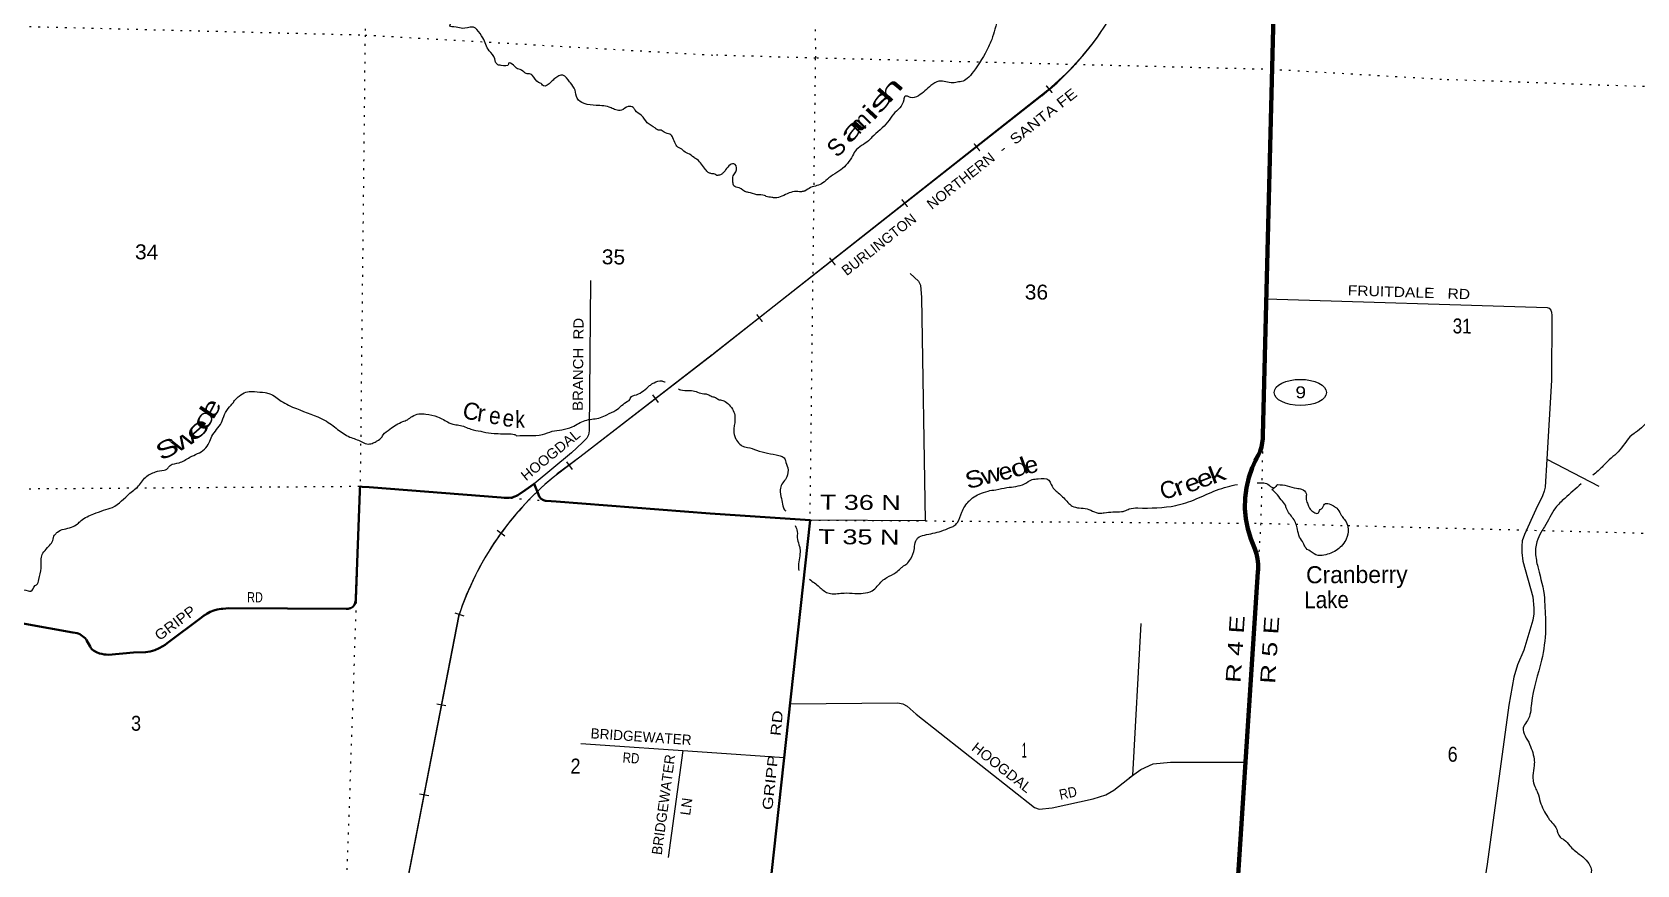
# Model space of a CAD drawing. Header units: feet. Extents: x -489137 to -242534, y 368785 to 558127.
# Drawn here: x -313444 to -294486, y 386709 to 396548 of the extents above; entities that cross this region are included whole.
import ezdxf
from ezdxf.enums import TextEntityAlignment as Align

# ---------------------------------------------------------------- set-up
doc = ezdxf.new("R2010")
doc.units = ezdxf.units.FT
doc.header["$LTSCALE"] = 70
doc.linetypes.add('DOTTED', pattern=[1.5, 0.3, -1.2])
for name, color, linetype, lineweight in [('17', 7, 'Continuous', 25), ('23', 7, 'Continuous', 70), ('26', 7, 'Continuous', 40), ('27', 7, 'Continuous', 13), ('29', 7, 'Continuous', 25), ('34', 7, 'Continuous', 25), ('39', 7, 'Continuous', 13), ('6', 7, 'DOTTED', 25), ('7', 7, 'DOTTED', 13)]:
    doc.layers.add(name, color=color, linetype=linetype, lineweight=lineweight)
doc.layers.add('30', color=7, linetype='Continuous')
doc.layers.add('41', color=7, linetype='Continuous')

msp = doc.modelspace()

# ---------------------------------------------------------------- linework, layer by layer
at = {"layer": '17'}
msp.add_ellipse((-298462.01, 392290.83), major_axis=(-309.24, 1), ratio=0.500121, dxfattribs=at)
at = {"layer": '23'}
msp.add_lwpolyline([(-299274.09, 385375.03), (-298963.15, 390169.91), (-298960.75, 390199.2), (-298960.46, 390261.45), (-298966.69, 390323.39), (-298979.35, 390384.33), (-298998.32, 390443.63), (-299023.37, 390500.61), (-299047.63, 390562.07), (-299083.26, 390679.22), (-299106.45, 390799.45), (-299116.95, 390921.45), (-299114.63, 391043.88), (-299099.54, 391165.39), (-299071.82, 391284.66), (-299031.79, 391400.38), (-298992.12, 391485.14), (-298977.79, 391515.75), (-298966.68, 391535.14), (-298956.37, 391553.15), (-298936.36, 391598.5), (-298921.21, 391645.69), (-298911.07, 391694.2), (-298906.06, 391743.51), (-298904.37, 391784.24), (-298794.79, 396131.42), (-298678.34, 400778.58)], dxfattribs=at)
at = {"layer": '26'}
for points in [[(-312718.49, 389240.83), (-312683.03, 389222.71), (-312645.87, 389208.4), (-312618.47, 389201.02), (-312593.41, 389195.33), (-312568.47, 389194), (-312540.78, 389192.52), (-312247.64, 389216.79), (-312102.71, 389221.84), (-312048.2, 389231.78), (-311995.04, 389247.37), (-311943.8, 389268.43), (-311898.78, 389292.71), (-311873.7, 389308.43), (-311848.78, 389327.18), (-311442.41, 389632.91), (-311417.29, 389651.81), (-311392.41, 389668.51), (-311380.19, 389676.71), (-311340.57, 389697.66), (-311298.97, 389714.35), (-311255.85, 389726.61), (-311211.69, 389734.29), (-311192.69, 389736.15), (-311121.63, 389742.82), (-309734.99, 389735.86), (-309722.76, 389735.3), (-309710.54, 389736.03), (-309698.46, 389738.02), (-309686.65, 389741.28), (-309679.03, 389744.26), (-309654.05, 389758.2), (-309637, 389783.23), (-309631.23, 389795.28), (-309626.34, 389808.98), (-309626.3, 389809.14), (-309621.29, 389834.2), (-309620.37, 389859.14), (-309573.99, 391125.57), (-309571.86, 391153.95), (-309570.06, 391177.88), (-309544.98, 391176.51), (-309462.16, 391171.97), (-307904.05, 391048.25), (-307868.66, 391045.44), (-307854.05, 391044.65), (-307843.8, 391044.1), (-307808.55, 391045.89), (-307773.68, 391051.36), (-307741.57, 391059.81)], [(-305432.31, 390860.79), (-307252.45, 391001.98), (-307373.07, 391011.01), (-307380.43, 391012.05), (-307391.29, 391014.58), (-307401.83, 391018.23), (-307411.93, 391022.96), (-307421.47, 391028.71), (-307430.37, 391035.44), (-307430.56, 391035.62), (-307452.2, 391060.64), (-307462.49, 391085.62), (-307514.83, 391212.66), (-307620.88, 391137.33), (-307706.07, 391078.99)], [(-307741.54, 391059.74), (-307723.25, 391068.42), (-307706.02, 391078.93)], [(-299274.09, 385375.03), (-299299.68, 385374.75), (-304850.64, 385313.88), (-304253.02, 390782.64), (-305432.31, 390860.79)], [(-312759.84, 389289.3), (-312801.86, 389363.88), (-312806.56, 389371.03), (-312818.53, 389386.57), (-312832.07, 389400.77), (-312847.01, 389413.48), (-312863.2, 389424.56), (-312880.46, 389433.88), (-312898.6, 389441.35), (-312911.72, 389445.2), (-312936.38, 389450.35), (-312961.72, 389454.9), (-314143.65, 389667.07), (-314268.49, 389685.78), (-314321.33, 389696.45), (-314392.39, 389717.62), (-314460.84, 389746.1), (-314664.01, 389840.01)], [(-312718.48, 389240.83), (-312728.74, 389249.6), (-312740.48, 389261.72), (-312750.88, 389275), (-312759.85, 389289.3)]]:
    msp.add_lwpolyline(points, dxfattribs=at)
at = {"layer": '29'}
for p, q in [((-295551.25, 391502.66), (-294936.27, 391182.45)), ((-300344.32, 389559.32), (-300444.49, 387766.48)), ((-306963.16, 388142.88), (-305471.08, 388042.1)), ((-305758.4, 388061.51), (-305930.17, 386797.78)), ((-305471.08, 388042.1), (-304559.56, 387977.56))]:
    msp.add_line(p, q, dxfattribs=at)
for points in [[(-306846.99, 393612.66), (-306863.41, 391835.56), (-306872.25, 391788.73), (-306892.18, 391752.4), (-306940.14, 391698.03), (-307071.22, 391576.49), (-307514.83, 391212.66)], [(-303072.92, 393695.89), (-302973.37, 393603.92), (-302947.74, 393559.21), (-302937.92, 393413.99), (-302893.51, 390774.17), (-304253.02, 390782.64)], [(-298863.68, 393398.59), (-295546.02, 393292.66), (-295520.97, 393284.94), (-295502.89, 393263.84), (-295493.86, 393239.73), (-295490.92, 393199.24), (-295494.52, 392437.29), (-295551.25, 391502.66)], [(-295551.25, 391502.66), (-295568.43, 391172.27), (-295581.25, 391123.84), (-295599.33, 391069.59), (-295679.47, 390909.6), (-295813.25, 390612.94), (-295840.36, 390536.09), (-295846.39, 390475.81), (-295846.39, 390400.45), (-295834.34, 390297.97), (-295715.51, 389875.92), (-295701.77, 389743.37), (-295701.77, 389677.06), (-295713.66, 389601.75), (-295822.08, 389246.31), (-295894.59, 389071.22), (-295938.06, 388925.23), (-295999.62, 388597.43), (-296254.55, 386719.86), (-296280.25, 386569.5), (-296328.98, 386474.86), (-297322.72, 385327.69)], [(-304490.35, 388610.82), (-303217.81, 388625.91), (-303158.69, 388613.1), (-303107.47, 388582.96), (-302999.83, 388488.1), (-301601.24, 387387.97), (-301546.78, 387368.27), (-301393.33, 387383.33), (-300908.04, 387488.83), (-300760.99, 387536.63), (-300667.01, 387591.31), (-300444.49, 387766.48)], [(-300485.66, 387737.31), (-300344.51, 387837.34), (-300202.09, 387904.53), (-299993.82, 387924.08), (-299108.91, 387922.26)]]:
    msp.add_lwpolyline(points, dxfattribs=at)
at = {"layer": '34'}
for p, q in [((-301445.03, 395861.91), (-305406.49, 392734.48)), ((-306116.8, 392260.7), (-306048.62, 392172.35)), ((-307129.31, 391471.53), (-307062.51, 391382.13)), ((-307949.65, 390662.96), (-307859.36, 390597.38)), ((-308448.89, 389689.15), (-308343.2, 389653.35)), ((-308664.1, 388612.5), (-308554.54, 388591.23)), ((-308867.68, 387550.03), (-308758.13, 387528.76))]:
    msp.add_line(p, q, dxfattribs=at)
at = {"layer": '34', "lineweight": 13}
msp.add_line((-301516.8, 395796.04), (-305394.68, 392747.04), dxfattribs=at)
at = {"layer": '34'}
for points in [[(-305406.54, 392734.44), (-306972.65, 391525.58), (-307238.57, 391326.86), (-307287.42, 391287.29), (-307335.09, 391246.8), (-307382.09, 391205.48), (-307428.91, 391163.36), (-307474.57, 391120.36), (-307519.28, 391076.74), (-307563.8, 391032.31), (-307607.15, 390987.02), (-307649.55, 390941.09), (-307691.55, 390894.1), (-307732.32, 390846.71), (-307772.64, 390798.77), (-307812.06, 390749.71), (-307850.25, 390700.25), (-307887.76, 390649.95), (-307924.54, 390599.31), (-307960.43, 390547.57), (-307995.3, 390495.69), (-308029.28, 390442.71), (-308062.24, 390389.6), (-308094.53, 390335.66), (-308125.59, 390281.32), (-308155.69, 390226.38), (-308185.06, 390171.09), (-308213.25, 390114.9), (-308240.72, 390058.38), (-308266.96, 390001.47), (-308292.46, 389944.22), (-308316.49, 389886.3), (-308339.8, 389828.03), (-308362.11, 389769.67), (-308383.45, 389710.68), (-308403.41, 389651.76), (-308403.75, 389650.68), (-309906.03, 381912.31)], [(-305409.69, 392733.4), (-306973.32, 391526.46), (-307239.25, 391327.75)], [(-308404.12, 389653.16), (-308404.83, 389650.96), (-309907.12, 381912.51)]]:
    msp.add_lwpolyline(points, dxfattribs=at)
at = {"layer": '34', "lineweight": 13}
msp.add_arc((-303674.6, 398503.57), 3462.18, 308.55352, 350.16209, dxfattribs=at)
at = {"layer": '34'}
for centre, radius, start, end in [((-303644.79, 398502.96), 3436.59, 309.81457, 325.32429), ((-304992.52, 388522.48), 3594.07, 128.69116, 161.70051)]:
    msp.add_arc(centre, radius, start, end, dxfattribs=at)
at = {"layer": '39'}
msp.add_line((-305356.44, 394853.12), (-305377.19, 394871.47), dxfattribs=at)
for points in [[(-301629.21, 398298.44), (-301597.25, 398200.33), (-301583.25, 397877.1), (-301573.75, 397487.25), (-301588.28, 397426.77), (-301657.86, 397285.87), (-301757.44, 397187.59), (-301908.36, 396960.4), (-301971.75, 396839.66), (-302070.36, 396583.85), (-302107.52, 396460.9), (-302146.47, 396372.31), (-302324.06, 396080.67), (-302399.31, 395998.38), (-302464.13, 395964.49), (-302498.49, 395958.66), (-302567.2, 395949.03), (-302730.6, 395968.32), (-302825.82, 395916.45), (-302974, 395796.28), (-303069.01, 395776.73), (-303103.24, 395791.1), (-303131.52, 395789.27), (-303145.93, 395746.96), (-303268.19, 395578.15), (-303337.44, 395485.72), (-303522.36, 395305.21), (-303563, 395265.1), (-303719.27, 395142.96), (-303764.21, 395064.5), (-303780.51, 395040.38), (-303847.7, 394956.02), (-304032.27, 394826), (-304101.31, 394765.88), (-304172.19, 394734.05), (-304247.03, 394712.34), (-304315.95, 394670.4), (-304356.38, 394662.59), (-304439.15, 394663.14), (-304607.11, 394601.68), (-304683.91, 394590.08), (-304704.06, 394594.26), (-304772.62, 394606.84), (-304790.72, 394617.05), (-304881.51, 394625.75), (-304982.27, 394654.71), (-305000.42, 394656.84), (-305092.94, 394707.96), (-305153.34, 394732.6), (-305165.17, 394775.09), (-305160.64, 394849.79), (-305130.04, 394898.05), (-305139.56, 394982.93), (-305171.81, 394991.23), (-305198.14, 394979.29), (-305251.01, 394921.08), (-305283.58, 394880.91), (-305311.96, 394862.93), (-305356.44, 394853.12)], [(-305377.19, 394871.47), (-305424.33, 394877.38), (-305456.46, 394889.94), (-305488.29, 394924.72), (-305587.64, 395041.27), (-305623.65, 395066), (-305695.66, 395115.49), (-305729.79, 395130.1), (-305783.72, 395173.28), (-305799.78, 395179.56), (-305872.86, 395297.76), (-305908.62, 395340.68), (-305976.96, 395363.85), (-306023.03, 395390.75), (-306043.26, 395389.01), (-306067.31, 395401.46), (-306081.3, 395411.76), (-306177.32, 395477.73), (-306244.82, 395561.51), (-306318.66, 395625.16), (-306342.47, 395655.8), (-306370.57, 395668.3), (-306400.85, 395668.73), (-306482.23, 395625.39), (-306548.84, 395628.33), (-306605.04, 395653.34), (-306780.32, 395682.03), (-306923.4, 395704.2), (-307005.34, 395765.94), (-307030.24, 395863.27), (-307085.61, 395948.9), (-307093.53, 395959.11), (-307173.2, 396039), (-307268.67, 395999.91), (-307311.63, 395960.09), (-307403.16, 395912.85), (-307423.07, 395933.33), (-307461.18, 395952.04), (-307536.73, 396037.94), (-307556.76, 396050.35), (-307609.13, 396059.15), (-307661.1, 396098.25), (-307721.36, 396121.31), (-307757.23, 396156.15), (-307815.47, 396179.17), (-307815.59, 396171.1), (-307902.66, 396154.1), (-307940.91, 396162.71), (-307966.82, 396187.31), (-307970.75, 396195.46), (-307978.29, 396233.95), (-308043.63, 396327.79), (-308118.29, 396478.34), (-308189.6, 396578.33), (-308205.53, 396594.71), (-308239.69, 396607.3), (-308359.06, 396590.76), (-308435.56, 396607.98), (-308508.03, 396625.14), (-308499.67, 396645.23), (-308456.71, 396685.05), (-308440.22, 396709.07), (-308431.67, 396743.3), (-308431.56, 396751.38), (-308443.2, 396785.89), (-308475.05, 396818.66), (-308507.16, 396833.24), (-308584.14, 396816.11), (-308640.63, 396820.94), (-308674.63, 396843.63), (-308716.68, 396870.48), (-308752.93, 396877.04), (-308636.3, 396986.57), (-308656.72, 397021.17), (-308660.64, 397040.73), (-308680.2, 397068.11), (-308707.37, 397104.73), (-308723.43, 397111.02), (-308852.02, 397159.25), (-308904.06, 397192.29), (-309013.4, 397317.05), (-309026.75, 397373.82), (-309064.19, 397441.01), (-309075.38, 397507.84), (-309126.14, 397633.81), (-309189.49, 397725.61), (-309300.75, 397858.47), (-309310.26, 397901.04), (-309329.91, 397939.71), (-309346.94, 398022.78), (-309358.69, 398049.21), (-309380.62, 398069.71), (-309394.62, 398080.01), (-309424.57, 398104.67), (-309511.49, 398097.78), (-309541.95, 398086.07), (-309564.13, 398088.4)], [(-290098.97, 394021.61), (-290132.28, 393996.06), (-290468.53, 393828.72), (-290591.94, 393789.19), (-290689.17, 393741.38), (-290774.1, 393719.75), (-290946.22, 393644.19), (-291105.96, 393606.92), (-291144.37, 393597.09), (-291279.96, 393549.56), (-291457.84, 393516.44), (-291625.77, 393461.05), (-291728.87, 393441.56), (-291807.72, 393423.93), (-291961.18, 393418.93), (-292080.23, 393427.82), (-292126.58, 393440.25), (-292251.61, 393459.29), (-292328.52, 393451.39), (-292403.16, 393438.12), (-292459.79, 393424.37), (-292499.17, 393415.44), (-292577.01, 393402.96), (-292625.53, 393393.19), (-292862.14, 393334.23), (-292925.8, 393285.14), (-292948.26, 393253.69), (-292965.71, 393242.04), (-293024.9, 393147.53), (-293063.96, 393042.78), (-293104.75, 392980.46), (-293137.28, 392948.37), (-293210.07, 392930.69), (-293224.28, 392918.67), (-293244.56, 392906.69), (-293258.73, 392900.74), (-293309.69, 392826.36), (-293386.82, 392766.31), (-293437.46, 392740.4), (-293496.13, 392722.63), (-293570.96, 392702.95), (-293730.94, 392629.32), (-293870.55, 392581.81), (-293951.73, 392517.74), (-294067.93, 392350.92), (-294257.19, 392126.03), (-294363.4, 391942.98), (-294412.21, 391890.82), (-294501.52, 391818.72), (-294519.76, 391806.73), (-294688.64, 391612), (-294853.21, 391455.61), (-294942.64, 391365.34), (-295007.09, 391314.09)], [(-314567.75, 389831.25), (-314567.45, 389832.49), (-314538.71, 389866.44), (-314494.04, 389884.02), (-314449.73, 389875.33), (-314389.11, 389878.54), (-314324.73, 389861.49), (-314260.71, 389818.19), (-314212.17, 389823.58), (-314161.33, 389849.15), (-314092.1, 389890.63), (-314049, 389940.56), (-313948.33, 389918.97), (-313934.25, 389914.73), (-313893.78, 389920.24), (-313790.2, 389963.27), (-313735.47, 389978.69), (-313713.31, 389974.35), (-313489.52, 389949.05), (-313459.29, 389944.59), (-313407.92, 390008.55), (-313391.63, 390018.42), (-313362.49, 390080.66), (-313338.41, 390215.7), (-313337.46, 390284.38), (-313336.87, 390326.8), (-313317.82, 390391.2), (-313262.38, 390457.12), (-313252.09, 390471.12), (-313206.92, 390525.05), (-313185.78, 390593.46), (-313171.36, 390613.46), (-313144.73, 390641.39), (-312980.38, 390697.73), (-312907.1, 390739.15), (-312866.19, 390776.97), (-312715.67, 390855.73), (-312599.97, 390898.6), (-312494.48, 390933.52), (-312288.21, 391100.41), (-312173.75, 391199.86), (-312073.23, 391313.65), (-312050.85, 391325.47), (-311987.87, 391352.89), (-311884.59, 391373.69), (-311854.16, 391383.38), (-311837.79, 391399.32), (-311811.12, 391429.26), (-311707.71, 391460.17), (-311579.59, 391525.09), (-311408.65, 391619.73), (-311353.04, 391697.77), (-311319.68, 391774.08), (-311208.41, 391934.2), (-311170.76, 392028.64), (-311110.91, 392120.76), (-311073.98, 392162.69), (-311045.13, 392204.73), (-310996.05, 392248.5), (-310920.7, 392293.94), (-310837.79, 392302.9), (-310815.61, 392300.58), (-310690.57, 392288.75), (-310634.23, 392273.84), (-310500.1, 392189.16), (-310321.62, 392099.83), (-309988.31, 391961.9), (-309906.23, 391910.26), (-309834.3, 391854.72), (-309690.15, 391763.83), (-309555.58, 391711.47), (-309491.36, 391682.31), (-309426.64, 391689.51), (-309379.9, 391711.08), (-309367.67, 391719), (-309310.5, 391764.68), (-309296.03, 391788.74), (-309216.3, 391858.36), (-309065.63, 391947.21), (-309010.82, 391968.67), (-308953.72, 392008.3), (-308874.56, 392037.52), (-308793.83, 392034.39), (-308652.91, 392002.15), (-308518.57, 391933.62), (-308472.38, 391914.81), (-308401.83, 391905.76), (-308261.15, 391857.35), (-308144.38, 391831.5), (-308116.19, 391825.05), (-307987.2, 391807.11), (-307783.34, 391800.26), (-307749.07, 391795.75), (-307716.99, 391779.15)], [(-307716.99, 391779.15), (-307571.53, 391783.21), (-307413.89, 391793.17), (-307300.25, 391832.01), (-307186.91, 391850.66), (-307063.25, 391885.32), (-306910.76, 391960), (-306750.83, 391988.11), (-306669.62, 392019.33), (-306655.37, 392027.21), (-306547.61, 392080.28), (-306408.8, 392187.48), (-306392.51, 392197.35), (-306363.6, 392243.42), (-306327.06, 392257.07), (-306166.16, 392355.88), (-306131.4, 392385.7), (-306096.81, 392405.44), (-306005.64, 392426.41), (-305963.73, 392414.42)], [(-305807.13, 392333.17), (-305782.93, 392322.32), (-305684.08, 392314.9), (-305653.79, 392314.47), (-305508.93, 392276.11), (-305500.85, 392276.01), (-305462.6, 392267.4), (-305436.5, 392255.76), (-305413.31, 392243.41)], [(-305413.31, 392243.41), (-305371.87, 392229.9), (-305325.61, 392205.35), (-305273.2, 392192.88), (-305210.94, 392143.99), (-305160.92, 392077.01), (-305141.22, 392004.18), (-305152.25, 391862.89), (-305142.77, 391769.93), (-305120.85, 391727.37), (-305068.76, 391666.43), (-305028.51, 391647.98), (-304992.22, 391641.68), (-304885.45, 391608.65), (-304621.4, 391546.28), (-304571.06, 391527.76), (-304553.02, 391507.45), (-304545.1, 391485.18), (-304517.4, 391400.17), (-304528.2, 391293.22), (-304599.64, 391176.57), (-304605.92, 391142.28), (-304592.49, 391037.18), (-304574.9, 390950.22), (-304557.03, 390905.68), (-304540.25, 390891.22)], [(-304259.99, 390084.22), (-304145.22, 389994.14), (-304097.04, 389953.42), (-304044.76, 389922.78), (-304010.49, 389914.46), (-303850.97, 389921.47), (-303723.82, 389916.57), (-303624.89, 389917.92), (-303521.74, 389947.5), (-303401.86, 390063.83), (-303345.05, 390105.85), (-303239.7, 390163.7), (-303184.86, 390211.79), (-303160.51, 390231.82), (-303111.82, 390267.85), (-303069.08, 390320.06), (-303021.8, 390446.96), (-303003.02, 390537.71), (-302982.62, 390569.88), (-302903.65, 390605.71), (-302703.49, 390652.81), (-302598.23, 390694.51), (-302553.69, 390714.4), (-302513.05, 390752.49), (-302461.77, 390875.33), (-302376.11, 391006.02), (-302367.98, 391014.04), (-302333.44, 391046.12), (-302254.42, 391090.01), (-302151.22, 391125.66), (-302057.57, 391142.1), (-301928.88, 391166.56), (-301721.65, 391211.78), (-301628.8, 391261.69), (-301560.68, 391271.09), (-301433.36, 391253.51), (-301405.87, 391203.65), (-301347.76, 391126.27), (-301295.57, 391081.48), (-301195.31, 390979.84), (-301157.15, 390949.28), (-300981.95, 390914.79), (-300806.46, 390864.1), (-300778.16, 390869.97), (-300574.18, 390882.71), (-300535.78, 390890.53), (-300483.13, 390914.41), (-300382.11, 390925.83), (-299933.76, 390955.1), (-299814.44, 390986.6), (-299575.57, 391083.94), (-299326.64, 391177.15), (-299204.21, 391204.96)], [(-298971.03, 391222.54), (-298831.91, 391195.99), (-298825.9, 391189.9), (-298765.51, 391163.24)], [(-298730.06, 391203.53), (-298615.96, 391188.47), (-298507.15, 391159.46), (-298446.65, 391148.94), (-298392.5, 391096.07), (-298392.86, 391041.55), (-298379.14, 390980.87), (-298361.25, 390938.34), (-298325.23, 390891.65), (-298276.96, 390865.07), (-298254.77, 390862.89), (-298228.23, 390907.15), (-298212.01, 390917.13), (-298175.31, 390971.41), (-298056.4, 390942.32), (-298030.29, 390921.95), (-297986.33, 390855), (-297968.36, 390824.59), (-297932.33, 390777.9), (-297900.53, 390704.98), (-297907.37, 390587.9), (-297925.81, 390547.63), (-297976.76, 390475.28), (-298039.68, 390425.23), (-298120.69, 390385.38), (-298205.62, 390365.77), (-298252.04, 390366.09), (-298346.6, 390415.2), (-298404.81, 390464.06), (-298414.76, 390486.34), (-298426.69, 390512.68), (-298470.64, 390581.65), (-298494.25, 390672.68), (-298545.88, 390800.26), (-298625.83, 390919.95), (-298637.69, 390958.4), (-298687.73, 391021.34), (-298747.78, 391098.49), (-298796.82, 391143.25)], [(-298730.06, 391203.53), (-298745.28, 391189.78), (-298757.7, 391171.56), (-298772.42, 391162.4), (-298784.88, 391153.25), (-298796.82, 391143.25)], [(-295143.24, 391210.87), (-295338.51, 391038.87), (-295446.23, 390928.54), (-295578.98, 390701.25), (-295617.75, 390640.94), (-295666.97, 390526.16), (-295683.67, 390445.5), (-295682.14, 390370.76), (-295652.93, 390213.05), (-295578.6, 389859.13), (-295571.55, 389707.63), (-295567.81, 389663.18), (-295564.94, 389489.48), (-295611.78, 389128.33), (-295732.32, 388616.22), (-295778.09, 388414.59), (-295822.95, 388348.26), (-295763.66, 388158.02)], [(-304430.17, 390717.08), (-304405.32, 390648.18), (-304403.92, 390555.28), (-304378.24, 390470.28), (-304374.35, 390448.04), (-304374.93, 390361.21), (-304389.69, 390266.4), (-304386.9, 390186.66)], [(-295763.66, 388158.02), (-295700.4, 387959.69), (-295698.9, 387882.94), (-295715.85, 387763.91), (-295710.23, 387697.23), (-295684.53, 387618.3), (-295658.65, 387563.6), (-295627.09, 387454.34), (-295537.47, 387271.97), (-295515.48, 387239.52), (-295463.41, 387178.57), (-295429.5, 387117.77), (-295415.65, 387075.26), (-295381.67, 387026.57), (-295343.45, 387006.11), (-295279.33, 386934.99), (-295166.94, 386837.29), (-295030.74, 386678.84), (-295022.9, 386644.46), (-295027.17, 386608.14), (-295017.89, 386488.94), (-295025.37, 386276.96), (-295042.93, 386067.06), (-295056.09, 385913.67), (-295143.43, 385532.61), (-295149.65, 385508.42), (-295164.16, 385451.97), (-295186.7, 385401.64), (-295201, 385377.51), (-295233.49, 385349.46), (-295328.66, 385305.68), (-295383.42, 385267.69), (-295521.54, 385141.41), (-295555.99, 385121.46), (-295592.61, 385079.3), (-295635.58, 384992.76), (-295650.02, 384946.42), (-295678.63, 384896.13), (-295709.08, 384870.08), (-295741.84, 384801.65), (-295819.32, 384687.08), (-295850.13, 384608.53), (-295856.33, 384586.36), (-295885.55, 384443.19), (-295947.69, 384209.37), (-295966.67, 384088.33), (-296026.42, 383909.02), (-296062.17, 383695.21), (-296109.04, 383330.03), (-296157.61, 383011.31), (-296144.47, 382865.83), (-296145.46, 382718.43), (-296137.72, 382667.89), (-296121.81, 382631.44), (-296117.85, 382621.31), (-296083.9, 382566.56), (-296011.68, 382499.42), (-296017.98, 382463.12), (-296012.02, 382448.94), (-295859.34, 382340.87), (-295692.32, 382260.98), (-295656.08, 382248.62), (-295529.4, 382175.05), (-295436.73, 382148.17), (-295392.44, 382129.69), (-295329.95, 382115.13), (-295216.99, 382104.26), (-295087.58, 382137.71), (-294943.93, 382185.19), (-294899.23, 382229.31), (-294745.14, 382329.22), (-294732.98, 382335.19), (-294698.59, 382347.07), (-294658.21, 382346.79), (-294646.37, 382308.35), (-294600.39, 382241.4), (-294514.57, 382095.42), (-294375.69, 382035.91), (-294333.43, 382017.45), (-293938.36, 381931.95), (-293823.56, 381892.79), (-293547.9, 381759.65), (-293481.64, 381708.71), (-293353.49, 381554.37), (-293259.82, 381376.03), (-293249.83, 381359.8), (-293215.98, 381290.92), (-293208.29, 381234.32), (-293217.21, 381109.19), (-293249.67, 381085.18), (-293334.72, 381045.38), (-293335.02, 381000.95), (-293327.08, 380980.7), (-293311.68, 380869.54), (-293286, 380786.56), (-293223.57, 380765.94), (-293193.49, 380735.45)]]:
    msp.add_spline(points, degree=3, dxfattribs=at)
at = {"layer": '6'}
for p, q in [((-298929.71, 390744.79), (-299276.95, 385372.51)), ((-297897.97, 390718.52), (-294271.23, 390626.14))]:
    msp.add_line(p, q, dxfattribs=at)
for points in [[(-298908.67, 406832.29), (-298664.05, 401462.72), (-298798.89, 396105.67), (-298929.68, 390747.15)], [(-320080.81, 391256), (-314739.04, 391144.57), (-309568.86, 391182.78), (-305432.34, 390858.13)], [(-305432.34, 390858.13), (-304254.92, 390782.94), (-298929.71, 390744.79)], [(-298929.71, 390744.79), (-298513.69, 390734.2), (-297897.97, 390718.52)]]:
    msp.add_lwpolyline(points, dxfattribs=at)
at = {"layer": '7'}
for p, q in [((-304236.7, 399307.95), (-304188.7, 396241.49)), ((-309486.36, 398791.47), (-309510.91, 396513.53)), ((-304188.07, 396240.62), (-305357.84, 396274.2)), ((-304192.1, 396235.76), (-304257.24, 390787.76)), ((-304254.92, 390782.94), (-304561.66, 387977.71))]:
    msp.add_line(p, q, dxfattribs=at)
for points in [[(-325525.46, 396653.66), (-320064.91, 396498.43), (-314735.5, 396645.8), (-309510.91, 396513.53), (-305357.84, 396274.2)], [(-309510.91, 396513.53), (-309568.86, 391182.78), (-309757.76, 385696.28)], [(-294187.36, 395895.98), (-296794.74, 395988.42), (-298798.89, 396105.67), (-304188.07, 396240.62)]]:
    msp.add_lwpolyline(points, dxfattribs=at)

# ---------------------------------------------------------------- texts
at = {"layer": '17', "width": 1.2}
msp.add_text(' 9 ', height=140, dxfattribs=at).set_placement((-298456.91, 392222.52), align=Align.CENTER)
at = {"layer": '27'}
for s, height, rotation, width, p in [('RD', 120, 359.712, 0.8, (-310904, 389811.73)), ('GRIPP', 121.1, 36.956, 1.1, (-311938.78, 389352.76)), ('GRIPP    RD', 120, 83.76, 1.3, (-304700.45, 387352.4))]:
    msp.add_text(s, height=height, rotation=rotation, dxfattribs=dict(at, width=width)).set_placement(p)
at = {"layer": '30'}
for s, rotation, width, p in [('FRUITDALE   RD', 358.171, 1.15, (-297903.39, 393437.96)), ('BRANCH  RD', 89.471, 1.1, (-306938.9, 392072.87)), ('HOOGDAL', 39.357, 1.05, (-307608.08, 391239.6)), ('HOOGDAL', 321.811, 1.05, (-302355.33, 388073.02)), ('RD', 356.136, 0.85, (-306470.62, 387919.18)), ('RD', 12.265, 0.9, (-301295.37, 387477.82))]:
    msp.add_text(s, height=120, rotation=rotation, dxfattribs=dict(at, width=width)).set_placement(p)
for s, rotation, p in [('BRIDGEWATER', 356.136, (-306849.33, 388205.35)), ('BRIDGEWATER', 82.26, (-306006.67, 386821.78)), ('LN', 82.26, (-305670.87, 387288.66))]:
    msp.add_text(s, height=120, rotation=rotation, dxfattribs=at).set_placement(p)
at = {"layer": '34'}
for s, width, p in [('-  SANTA FE', 1.2, (-301969.57, 395104.19)), ('NORTHERN', 1.05, (-302815.38, 394445.91))]:
    msp.add_text(s, height=121.1, rotation=38.176, dxfattribs=dict(at, width=width)).set_placement(p)
for rotation, width, p in [(40.42, 1.25, (-301392.32, 395831.24)), (38.113, 1.15, (-302247.49, 395143.05)), (38.114, 1.15, (-303101.87, 394483.84)), (38.114, 1.15, (-303954.88, 393795.11)), (38.115, 1.15, (-304815.63, 393125.13))]:
    msp.add_text('I', height=111, rotation=rotation, dxfattribs=dict(at, width=width)).set_placement(p, align=Align.CENTER)
msp.add_text('BURLINGTON', height=121.1, rotation=38.177, dxfattribs=at).set_placement((-303820.77, 393663.53))
at = {"layer": '41'}
for s, rotation, width, p in [('h', 49.705, 1.95, (-303323.57, 395691.05)), ('i', 47.329, 1.8, (-303505.7, 395494.52)), ('s', 52.315, 2, (-303429.02, 395567.58)), ('a', 48.197, 2, (-303787.64, 395215.13)), ('d', 56.025, 1.8, (-311405.24, 391818.79)), ('e', 62.575, 1.4, (-311294.49, 391968.04)), ('e', 351.578, 0.9, (-308055.96, 391927.54)), ('k', 0.223, 0.85, (-307736.44, 391872.55)), ('e', 41.404, 1.9, (-311537.1, 391693.12)), ('e', 351.578, 0.9, (-307896.2, 391898.01)), ('S', 26.212, 1.45, (-311923.28, 391479.97)), ('w', 31.847, 1.55, (-311730.94, 391571.38)), ('e', 20.188, 1.2, (-299791.4, 391098.09)), ('e', 21.558, 1.25, (-299645.28, 391152.24)), ('k', 20.443, 1.4, (-299501.25, 391203.29)), ('r', 21.006, 1.35, (-299913.71, 391061.08)), ('Lake', 0.263, 0.9, (-298415.03, 389740.83))]:
    msp.add_text(s, height=201.8, rotation=rotation, dxfattribs=dict(at, width=width)).set_placement(p)
for s, rotation, p in [('m', 45.295, (-303675.64, 395331.14)), ('S', 46.481, (-303931.61, 395055.64)), ('C', 346.437, (-308373.47, 391994.74)), ('r', 351.578, (-308194.47, 391953.46)), ('C', 15.733, (-300089.46, 391019.86)), ('Cranberry', 0.263, (-298393.54, 390036.1))]:
    msp.add_text(s, height=201.8, rotation=rotation, dxfattribs=at).set_placement(p)
for s, rotation, width, p in [('d', 20.303, 1.4, (-301749.64, 391313.36)), ('e', 15.161, 1.05, (-301616.56, 391340.69)), ('S', 15.932, 1.2, (-302286.71, 391173.96)), ('w', 15.81, 1.2, (-302089.68, 391227.61)), ('e', 16.957, 1.1, (-301919.7, 391265.24))]:
    msp.add_text(s, height=200, rotation=rotation, dxfattribs=dict(at, width=width)).set_placement(p, align=Align.CENTER)
at = {"layer": '6', "width": 1.35}
for s, rotation, p in [('T 36 N', 359.591, (-304138.57, 390906.87)), ('T 35 N', 359.591, (-304154.92, 390499.44)), ('R 4 E', 86.302, (-299169.07, 388855.45)), ('R 5 E', 86.302, (-298761.12, 388845.44))]:
    msp.add_text(s, height=176.6, rotation=rotation, dxfattribs=at).set_placement(p)
at = {"layer": '7'}
for s, rotation, width, p in [('34', 359.214, 1.05, (-312229.25, 393864.64)), ('35', 359.212, 1.05, (-306715.22, 393805.65)), ('36', 359.611, 1.05, (-301717.9, 393389.41)), ('31', 359.609, 0.85, (-296662.39, 392988.49)), ('3', 359.214, 0.9, (-312276.07, 388294.9)), ('1', 359.611, 0.45, (-301752.31, 387976.23)), ('6', 359.609, 0.9, (-296722.08, 387928.88)), ('2', 359.212, 0.9, (-307084.75, 387789.28))]:
    msp.add_text(s, height=176.6, rotation=rotation, dxfattribs=dict(at, width=width)).set_placement(p)

doc.saveas('drawing.dxf')
